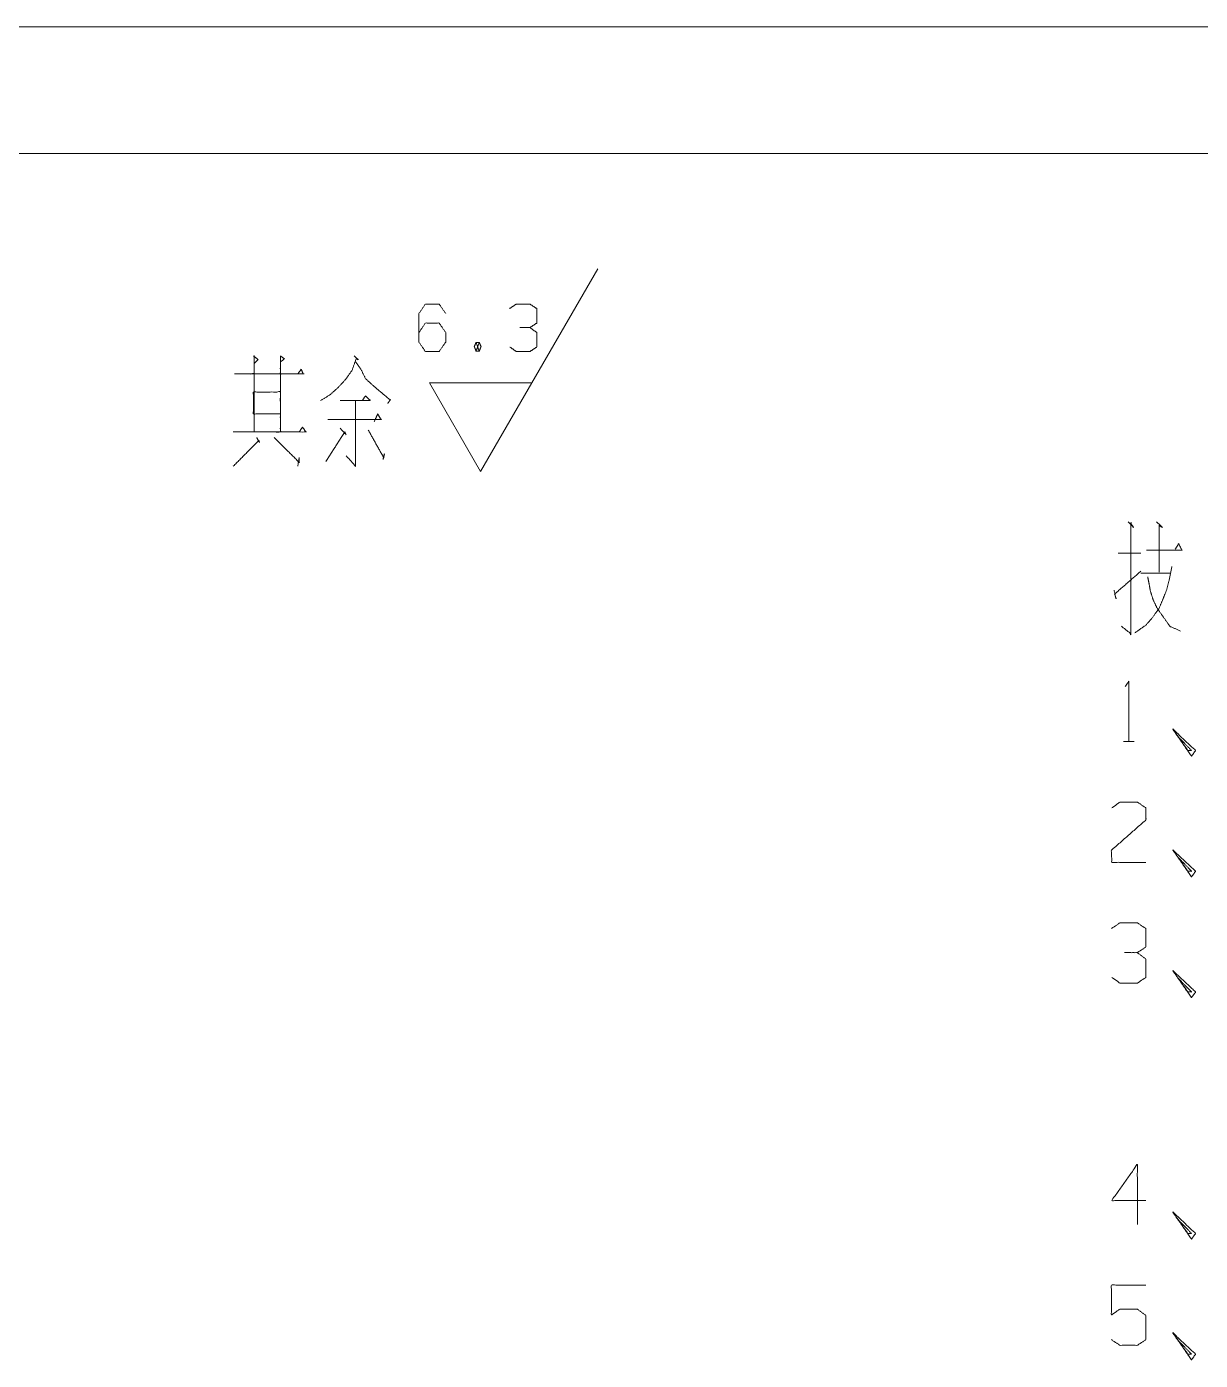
# Model space of a CAD drawing. Header units: millimetres. Extents: x 2210 to 79821, y -19430 to 2344.
# Drawn here: x 7779 to 7825.3, y 1737.2 to 1789.8 of the extents above; entities that cross this region are included whole.
import ezdxf

# ---------------------------------------------------------------- set-up
doc = ezdxf.new("R2010")
doc.units = ezdxf.units.MM
doc.layers.add('101', color=7, linetype='Continuous', true_color=0xffffff)

msp = doc.modelspace()

# ---------------------------------------------------------------- linework, layer by layer
at = {"layer": '101', "color": 133, "linetype": 'Continuous', "lineweight": 18}
for p, q in [((7871.684, 1789.822), (7451.684, 1789.822)), ((7866.684, 1784.822), (7476.684, 1784.822))]:
    msp.add_line(p, q, dxfattribs=at)
at = {"layer": '101', "color": 43, "linetype": 'Continuous', "lineweight": 18}
for p, q in [((7796.948, 1772.273), (7801.564, 1780.273)), ((7796.768, 1777.363), (7796.893, 1777.028)), ((7794.929, 1775.773), (7798.968, 1775.773)), ((7796.948, 1772.273), (7794.929, 1775.773))]:
    msp.add_line(p, q, dxfattribs=at)
at = {"layer": '101', "color": 72, "linetype": 'Continuous', "lineweight": 18}
for p, q in [((7822.087, 1769.057), (7822.988, 1769.057)), ((7822.988, 1768.27), (7824.128, 1768.27)), ((7822.299, 1761.62), (7822.723, 1761.62))]:
    msp.add_line(p, q, dxfattribs=at)
at = {"layer": '101', "color": 43, "linetype": 'Continuous', "lineweight": 18}
for points, knots in [([(7794.516, 1777.756), (7794.767, 1778.13), (7795.31, 1778.13), (7795.574, 1777.756), (7795.574, 1777.382), (7795.31, 1777.008), (7794.767, 1777.008), (7794.516, 1777.382), (7794.516, 1778.504), (7794.767, 1778.878), (7795.31, 1778.878), (7795.574, 1778.504)], [0, 0, 0.076963, 0.169763, 0.248074, 0.312018, 0.39033, 0.48313, 0.560092, 0.751926, 0.828889, 0.921689, 1, 1]), ([(7798.895, 1777.953), (7799.159, 1778.13), (7799.159, 1778.701), (7798.895, 1778.878), (7798.352, 1778.878), (7798.087, 1778.701)], [0, 0, 0.153872, 0.429849, 0.583721, 0.846128, 1, 1]), ([(7798.101, 1777.186), (7798.352, 1777.008), (7798.895, 1777.008), (7799.159, 1777.186), (7799.159, 1777.756), (7798.895, 1777.953), (7798.491, 1777.953)], [0, 0, 0.12412, 0.343693, 0.472448, 0.703377, 0.836727, 1, 1]), ([(7796.768, 1777.028), (7796.893, 1777.028), (7796.963, 1777.205), (7796.893, 1777.363), (7796.768, 1777.363), (7796.698, 1777.205), (7796.768, 1777.028), (7796.893, 1777.363)], [0, 0, 0.093983, 0.236792, 0.365957, 0.45994, 0.589105, 0.731914, 1, 1])]:
    msp.add_open_spline(points, degree=1, knots=knots, dxfattribs=at)
at = {"layer": '101', "color": 72, "linetype": 'Continuous', "lineweight": 18}
for points, knots in [([(7787.988, 1776.835), (7788.174, 1776.685), (7788.015, 1776.535), (7788.015, 1776.835), (7788.015, 1773.835), (7788.015, 1776.123), (7787.246, 1776.123), (7789.977, 1776.123), (7789.049, 1776.123), (7789.049, 1776.798), (7789.049, 1773.835), (7789.049, 1775.41), (7787.988, 1775.41), (7787.988, 1774.548), (7789.049, 1774.548), (7789.049, 1773.835), (7787.193, 1773.835), (7790.056, 1773.835), (7789.924, 1774.023), (7789.791, 1773.835)], [0, 0, 0.009717, 0.01862, 0.030836, 0.152989, 0.24613, 0.277436, 0.388627, 0.426411, 0.453896, 0.574522, 0.638652, 0.681834, 0.716953, 0.760134, 0.789145, 0.864711, 0.9813, 0.99065, 1, 1]), ([(7789.075, 1776.61), (7789.208, 1776.723), (7789.049, 1776.835)], [0, 0, 0.471535, 1, 1]), ([(7791.96, 1776.835), (7792.119, 1776.685), (7792.039, 1776.723), (7791.88, 1776.273), (7791.615, 1775.898), (7791.297, 1775.56), (7791.005, 1775.298), (7790.634, 1775.073)], [0, 0, 0.086309, 0.12102, 0.309421, 0.490705, 0.673783, 0.828666, 1, 1]), ([(7792.013, 1776.61), (7792.225, 1776.31), (7792.41, 1775.935), (7792.782, 1775.598), (7793.232, 1775.223), (7793.365, 1775.11), (7793.391, 1775.11), (7793.285, 1774.96)], [0, 0, 0.16272, 0.348027, 0.570218, 0.82989, 0.906889, 0.918635, 1, 1]), ([(7789.738, 1776.123), (7789.871, 1776.31), (7789.95, 1776.123)], [0, 0, 0.529971, 1, 1]), ([(7791.403, 1775.073), (7792.596, 1775.073), (7792.41, 1775.26), (7792.278, 1775.073)], [0, 0, 0.707431, 0.863851, 1, 1]), ([(7792.013, 1775.073), (7792.013, 1772.485), (7791.642, 1772.898)], [0, 0, 0.823415, 1, 1]), ([(7790.926, 1774.323), (7793.02, 1774.323), (7792.888, 1774.548), (7792.755, 1774.248)], [0, 0, 0.780475, 0.877786, 1, 1]), ([(7791.403, 1773.985), (7791.642, 1773.723), (7791.589, 1773.835), (7790.846, 1772.673)], [0, 0, 0.190889, 0.257814, 1, 1]), ([(7788.121, 1773.61), (7788.227, 1773.423), (7788.2, 1773.498), (7787.193, 1772.485)], [0, 0, 0.125001, 0.171159, 1, 1]), ([(7788.81, 1773.61), (7789.791, 1772.635), (7789.791, 1772.823), (7789.738, 1772.485)], [0, 0, 0.723289, 0.821343, 1, 1]), ([(7792.516, 1773.91), (7793.126, 1772.823), (7793.153, 1772.973), (7793.1, 1772.748)], [0, 0, 0.764772, 0.858208, 1, 1]), ([(7822.485, 1770.295), (7822.697, 1770.07), (7822.591, 1770.22), (7822.591, 1765.87), (7822.22, 1766.17)], [0, 0, 0.058118, 0.092648, 0.910296, 1, 1]), ([(7823.598, 1770.295), (7823.837, 1770.07), (7823.704, 1770.145), (7823.704, 1768.307)], [0, 0, 0.141502, 0.20722, 1, 1]), ([(7823.201, 1769.17), (7824.606, 1769.17), (7824.473, 1769.432), (7824.341, 1769.207)], [0, 0, 0.716786, 0.866795, 1, 1]), ([(7821.928, 1767.595), (7822.007, 1767.257), (7821.954, 1767.445), (7822.988, 1768.345)], [0, 0, 0.181318, 0.283205, 1, 1]), ([(7824.208, 1768.532), (7824.102, 1768.007), (7823.996, 1767.595), (7823.863, 1767.257), (7823.704, 1766.882), (7823.439, 1766.507), (7823.174, 1766.207), (7822.75, 1765.907)], [0, 0, 0.172181, 0.309102, 0.425674, 0.556629, 0.704264, 0.832974, 1, 1]), ([(7823.254, 1768.12), (7823.307, 1767.857), (7823.36, 1767.557), (7823.466, 1767.22), (7823.625, 1766.882), (7824.128, 1766.17), (7824.553, 1765.982)], [0, 0, 0.101602, 0.217193, 0.351409, 0.492973, 0.824035, 1, 1]), ([(7822.37, 1763.795), (7822.511, 1763.995), (7822.511, 1761.62)], [0, 0, 0.093489, 1, 1]), ([(7824.381, 1761.895), (7824.982, 1761.27), (7824.841, 1761.27), (7824.24, 1762.12), (7824.982, 1761.045), (7825.141, 1761.27), (7824.24, 1762.12)], [0, 0, 0.178026, 0.207064, 0.420797, 0.689032, 0.745609, 1, 1]), ([(7821.84, 1759.007), (7822.158, 1759.232), (7822.847, 1759.232), (7823.183, 1759.007), (7823.183, 1758.532), (7821.822, 1757.332), (7821.84, 1756.857), (7823.183, 1756.857)], [0, 0, 0.069688, 0.192972, 0.265272, 0.350227, 0.67474, 0.759754, 1, 1]), ([(7824.381, 1757.132), (7824.982, 1756.507), (7824.841, 1756.507), (7824.24, 1757.357), (7824.982, 1756.282), (7825.141, 1756.507), (7824.24, 1757.357)], [0, 0, 0.178026, 0.207064, 0.420797, 0.689032, 0.745609, 1, 1]), ([(7822.847, 1753.295), (7823.183, 1753.52), (7823.183, 1754.245), (7822.847, 1754.47), (7822.158, 1754.47), (7821.822, 1754.245)], [0, 0, 0.153882, 0.429856, 0.583738, 0.846131, 1, 1]), ([(7821.84, 1752.32), (7822.158, 1752.095), (7822.847, 1752.095), (7823.183, 1752.32), (7823.183, 1753.045), (7822.847, 1753.295), (7822.334, 1753.295)], [0, 0, 0.124113, 0.343679, 0.472445, 0.703376, 0.836741, 1, 1]), ([(7824.381, 1752.37), (7824.982, 1751.745), (7824.841, 1751.745), (7824.24, 1752.595), (7824.982, 1751.52), (7825.141, 1751.745), (7824.24, 1752.595)], [0, 0, 0.178026, 0.207064, 0.420797, 0.689032, 0.745609, 1, 1]), ([(7823.183, 1743.52), (7821.84, 1743.52), (7822.847, 1744.945), (7822.847, 1742.57)], [0, 0, 0.245869, 0.565293, 1, 1]), ([(7824.381, 1742.845), (7824.982, 1742.22), (7824.841, 1742.22), (7824.24, 1743.07), (7824.982, 1741.995), (7825.141, 1742.22), (7824.24, 1743.07)], [0, 0, 0.178026, 0.207064, 0.420797, 0.689032, 0.745609, 1, 1]), ([(7821.822, 1738.032), (7822.158, 1737.807), (7822.847, 1737.807), (7823.183, 1738.032), (7823.183, 1738.982), (7822.847, 1739.232), (7822.158, 1739.232), (7821.822, 1739.007), (7821.822, 1740.182), (7823.183, 1740.182)], [0, 0, 0.062226, 0.168341, 0.230572, 0.376815, 0.441269, 0.547383, 0.609609, 0.790489, 1, 1]), ([(7824.381, 1738.082), (7824.982, 1737.457), (7824.841, 1737.457), (7824.24, 1738.307), (7824.982, 1737.232), (7825.141, 1737.457), (7824.24, 1738.307)], [0, 0, 0.178026, 0.207064, 0.420797, 0.689032, 0.745609, 1, 1])]:
    msp.add_open_spline(points, degree=1, knots=knots, dxfattribs=at)

doc.saveas('drawing.dxf')
